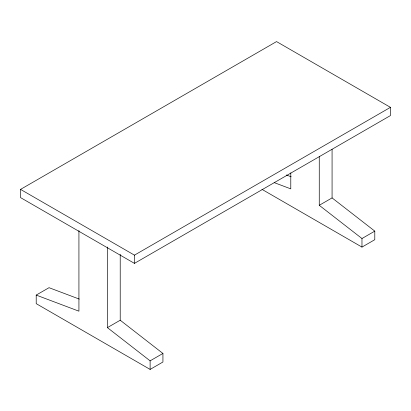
<?xml version="1.0" encoding="UTF-8"?>
<svg xmlns="http://www.w3.org/2000/svg" width="411" height="411" viewBox="0 0 411 411"><rect width="100%" height="100%" fill="white"/><g stroke="black" fill="none" stroke-linecap="round" stroke-linejoin="round"><path stroke-width="0.62" d="M20.55 189.389L276.546 41.588L390.45 107.348L390.45 115.573L134.454 263.369L20.55 197.609L20.55 189.389L134.454 255.149L390.45 107.348M120.218 254.322L120.218 320.226L162.931 353.45L162.931 362.014L150.113 369.412L36.209 303.652L36.209 295.088L49.027 287.69L79.282 299.09M150.113 369.412L150.113 360.848L107.399 327.624L120.218 320.226M332.073 197.907L374.791 231.131L374.791 239.695L361.973 247.093L361.973 238.529L319.26 205.305L332.073 197.907L332.073 149.28M150.113 360.848L162.931 353.45M361.973 238.529L374.791 231.131M286.395 174.983L291.142 176.776M274.173 182.607L290.783 188.865L290.783 172.872M36.209 295.088L78.927 311.184L78.927 230.561M261.961 189.353L361.973 247.093M319.26 156.678L319.26 205.305M134.454 255.149L134.454 263.369M107.399 247.001L107.399 327.624"/></g></svg>
